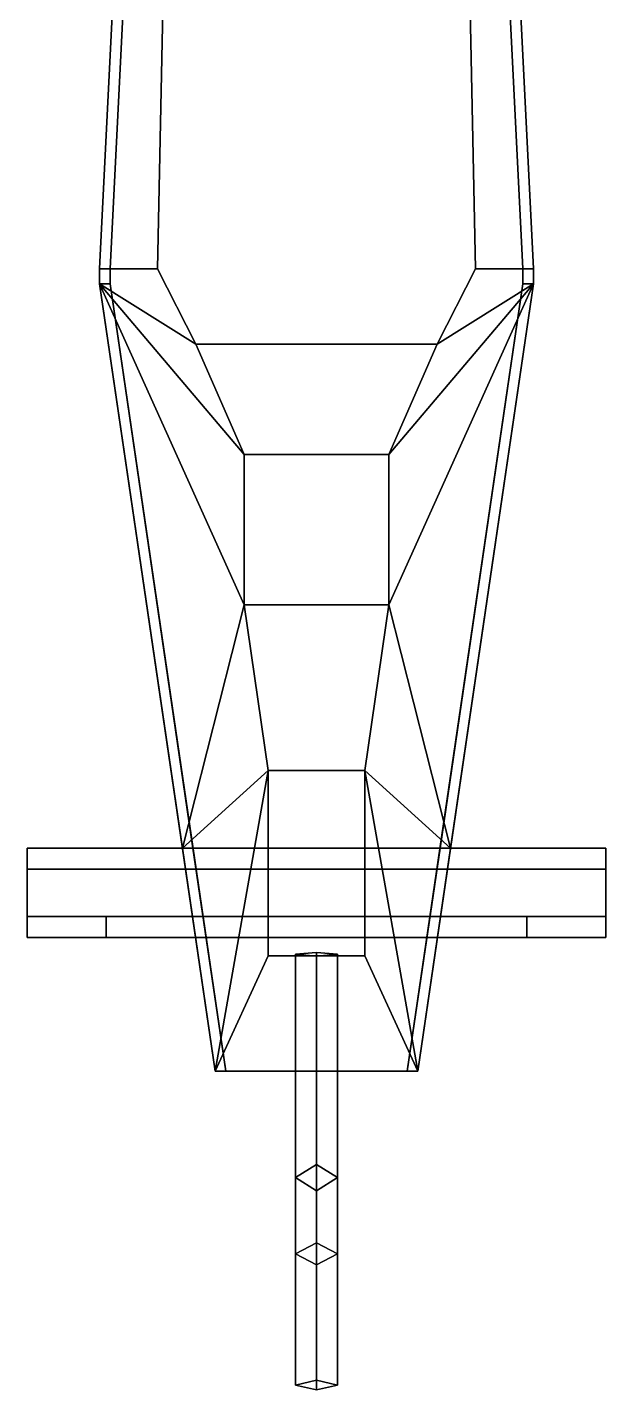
# Model space of a CAD drawing. Header units: millimetres. Extents: x -0.9 to 1, y -3.8 to 11.6.
# Drawn here: x -0.55 to 0.55, y -3.77 to -1.18 of the extents above; entities that cross this region are included whole.
import ezdxf

# ---------------------------------------------------------------- set-up
doc = ezdxf.new("R2010")
doc.units = ezdxf.units.MM

msp = doc.modelspace()

# ---------------------------------------------------------------- linework, layer by layer
for points in [[(-0.33, 0.0095, 0.7706), (-0.4125, -1.6393, 0.3813), (-0.4125, -1.6393, 0.4013), (-0.33, 0.0095, 0.7906)], [(-0.33, 0.0095, 0.4817), (-0.4125, -1.6393, 0.1928), (-0.4125, -1.6393, 0.2128), (-0.33, 0.0095, 0.5017)], [(-0.33, 0.0095, 0.5017), (-0.4125, -1.6393, 0.2128), (-0.3925, -1.6393, 0.2128), (-0.31, 0.0095, 0.5017)], [(-0.31, 0.0095, 0.7706), (-0.3925, -1.6393, 0.3813), (-0.4125, -1.6393, 0.3813), (-0.33, 0.0095, 0.7706)], [(-0.4125, -1.6393, 0.4013), (-0.3025, -1.6393, 0.4013), (-0.275, -0.3145, 0.7141), (-0.33, 0.0095, 0.7906)], [(-0.3025, -1.6393, 0.1928), (-0.4125, -1.6393, 0.1928), (-0.33, 0.0095, 0.4817), (-0.275, -0.3145, 0.4249)], [(-0.31, 0.0095, 0.5017), (-0.3925, -1.6393, 0.2128), (-0.3925, -1.6393, 0.3813), (-0.31, 0.0095, 0.7706)], [(0.33, 0.0095, 0.7906), (0.275, -0.3145, 0.7141), (0.3025, -1.6393, 0.4013), (0.4125, -1.6393, 0.4013)], [(0.275, -0.3145, 0.4249), (0.33, 0.0095, 0.4817), (0.4125, -1.6393, 0.1928), (0.3025, -1.6393, 0.1928)], [(0.31, 0.0095, 0.7706), (0.33, 0.0095, 0.7706), (0.4125, -1.6393, 0.3813), (0.3925, -1.6393, 0.3813)], [(0.33, 0.0095, 0.5017), (0.31, 0.0095, 0.5017), (0.3925, -1.6393, 0.2128), (0.4125, -1.6393, 0.2128)], [(0.31, 0.0095, 0.5017), (0.31, 0.0095, 0.7706), (0.3925, -1.6393, 0.3813), (0.3925, -1.6393, 0.2128)], [(0.33, 0.0095, 0.7706), (0.33, 0.0095, 0.7906), (0.4125, -1.6393, 0.4013), (0.4125, -1.6393, 0.3813)], [(0.33, 0.0095, 0.4817), (0.33, 0.0095, 0.5017), (0.4125, -1.6393, 0.2128), (0.4125, -1.6393, 0.1928)], [(-0.3025, -1.6393, 0.4013), (-0.3025, -1.6393, 0.1928), (-0.275, -0.3145, 0.4249), (-0.275, -0.3145, 0.7141)], [(0.275, -0.3145, 0.7141), (0.275, -0.3145, 0.4249), (0.3025, -1.6393, 0.1928), (0.3025, -1.6393, 0.4013)], [(-0.4125, -1.6393, 0.3813), (-0.4125, -1.6679, 0.3746), (-0.4125, -1.6679, 0.3946), (-0.4125, -1.6393, 0.4013)], [(-0.4125, -1.6393, 0.1928), (-0.4125, -1.6679, 0.1878), (-0.4125, -1.6679, 0.2078), (-0.4125, -1.6393, 0.2128)], [(-0.4125, -1.6393, 0.2128), (-0.4125, -1.6679, 0.2078), (-0.3925, -1.6679, 0.2078), (-0.3925, -1.6393, 0.2128)], [(-0.3925, -1.6393, 0.3813), (-0.3925, -1.6679, 0.3746), (-0.4125, -1.6679, 0.3746), (-0.4125, -1.6393, 0.3813)], [(-0.4125, -1.6393, 0.4013), (-0.4125, -1.6679, 0.3946), (-0.2292, -1.7823, 0.3676), (-0.3025, -1.6393, 0.4013)], [(-0.2292, -1.7823, 0.1678), (-0.4125, -1.6679, 0.1878), (-0.4125, -1.6393, 0.1928), (-0.3025, -1.6393, 0.1928)], [(-0.3925, -1.6393, 0.2128), (-0.3925, -1.6679, 0.2078), (-0.3925, -1.6679, 0.3746), (-0.3925, -1.6393, 0.3813)], [(-0.2292, -1.7823, 0.3676), (-0.2292, -1.7823, 0.1678), (-0.3025, -1.6393, 0.1928), (-0.3025, -1.6393, 0.4013)], [(0.3025, -1.6393, 0.4013), (0.3025, -1.6393, 0.1928), (0.2292, -1.7823, 0.1678), (0.2292, -1.7823, 0.3676)], [(0.4125, -1.6393, 0.4013), (0.3025, -1.6393, 0.4013), (0.2292, -1.7823, 0.3676), (0.4125, -1.6679, 0.3946)], [(0.3025, -1.6393, 0.1928), (0.4125, -1.6393, 0.1928), (0.4125, -1.6679, 0.1878), (0.2292, -1.7823, 0.1678)], [(0.3925, -1.6393, 0.3813), (0.4125, -1.6393, 0.3813), (0.4125, -1.6679, 0.3746), (0.3925, -1.6679, 0.3746)], [(0.4125, -1.6393, 0.2128), (0.3925, -1.6393, 0.2128), (0.3925, -1.6679, 0.2078), (0.4125, -1.6679, 0.2078)], [(0.3925, -1.6393, 0.2128), (0.3925, -1.6393, 0.3813), (0.3925, -1.6679, 0.3746), (0.3925, -1.6679, 0.2078)], [(0.4125, -1.6393, 0.3813), (0.4125, -1.6393, 0.4013), (0.4125, -1.6679, 0.3946), (0.4125, -1.6679, 0.3746)], [(0.4125, -1.6393, 0.1928), (0.4125, -1.6393, 0.2128), (0.4125, -1.6679, 0.2078), (0.4125, -1.6679, 0.1878)], [(-0.4125, -1.6679, 0.3746), (-0.1925, -3.1643, 0.0213), (-0.1925, -3.1643, 0.0413), (-0.4125, -1.6679, 0.3946)], [(-0.4125, -1.6679, 0.1878), (-0.2549, -2.74), (-0.2549, -2.74, 0.02), (-0.4125, -1.6679, 0.2078)], [(-0.4125, -1.6679, 0.2078), (-0.2549, -2.74, 0.02), (-0.2349, -2.74, 0.02), (-0.3925, -1.6679, 0.2078)], [(-0.3925, -1.6679, 0.3746), (-0.1725, -3.1643, 0.0213), (-0.1925, -3.1643, 0.0213), (-0.4125, -1.6679, 0.3746)], [(-0.4125, -1.6679, 0.3946), (-0.1375, -1.992, 0.3181), (-0.2292, -1.7823, 0.3676)], [(-0.4125, -1.6679, 0.3946), (-0.1925, -3.1643, 0.0413), (-0.0917, -2.5924, 0.1763), (-0.1375, -2.2779, 0.2506)], [(-0.4125, -1.6679, 0.3946), (-0.1375, -2.2779, 0.2506), (-0.1375, -1.992, 0.3181), (-0.4125, -1.6679, 0.3946)], [(-0.2292, -1.7823, 0.1678), (-0.1375, -1.992, 0.131), (-0.4125, -1.6679, 0.1878)], [(-0.1375, -2.2779, 0.081), (-0.2549, -2.74), (-0.4125, -1.6679, 0.1878), (-0.1375, -1.992, 0.131)], [(-0.3925, -1.6679, 0.2078), (-0.2349, -2.74, 0.02), (-0.1725, -3.1643, 0.0213), (-0.3925, -1.6679, 0.3746)], [(0.1375, -2.2779, 0.2506), (0.0917, -2.5924, 0.1763), (0.1925, -3.1643, 0.0413), (0.4125, -1.6679, 0.3946)], [(0.4125, -1.6679, 0.3946), (0.1375, -1.992, 0.3181), (0.1375, -2.2779, 0.2506), (0.4125, -1.6679, 0.3946)], [(0.4125, -1.6679, 0.3946), (0.4125, -1.6679, 0.3946), (0.2292, -1.7823, 0.3676), (0.1375, -1.992, 0.3181)], [(0.4125, -1.6679, 0.1878), (0.4125, -1.6679, 0.1878), (0.1375, -1.992, 0.131), (0.2292, -1.7823, 0.1678)], [(0.1375, -1.992, 0.131), (0.4125, -1.6679, 0.1878), (0.2549, -2.74), (0.1375, -2.2779, 0.081)], [(0.3925, -1.6679, 0.3746), (0.4125, -1.6679, 0.3746), (0.1925, -3.1643, 0.0213), (0.1725, -3.1643, 0.0213)], [(0.3925, -1.6679, 0.2078), (0.3925, -1.6679, 0.3746), (0.1725, -3.1643, 0.0213), (0.2349, -2.74, 0.02)], [(0.4125, -1.6679, 0.3746), (0.4125, -1.6679, 0.3946), (0.1925, -3.1643, 0.0413), (0.1925, -3.1643, 0.0213)], [(0.4125, -1.6679, 0.2078), (0.3925, -1.6679, 0.2078), (0.2349, -2.74, 0.02), (0.2549, -2.74, 0.02)], [(0.4125, -1.6679, 0.1878), (0.4125, -1.6679, 0.2078), (0.2549, -2.74, 0.02), (0.2549, -2.74)], [(0.2292, -1.7823, 0.3676), (0.2292, -1.7823, 0.1678), (-0.2292, -1.7823, 0.1678), (-0.2292, -1.7823, 0.3676)], [(0.1375, -1.992, 0.3181), (0.2292, -1.7823, 0.3676), (-0.2292, -1.7823, 0.3676), (-0.1375, -1.992, 0.3181)], [(0.2292, -1.7823, 0.1678), (0.1375, -1.992, 0.131), (-0.1375, -1.992, 0.131), (-0.2292, -1.7823, 0.1678)], [(-0.1375, -1.992, 0.3181), (-0.1375, -1.992, 0.131), (0.1375, -1.992, 0.131), (0.1375, -1.992, 0.3181)], [(-0.1375, -2.2779, 0.2506), (-0.1375, -2.2779, 0.081), (-0.1375, -1.992, 0.131), (-0.1375, -1.992, 0.3181)], [(0.1375, -1.992, 0.3181), (0.1375, -1.992, 0.131), (0.1375, -2.2779, 0.081), (0.1375, -2.2779, 0.2506)], [(-0.1375, -2.2779, 0.081), (-0.0917, -2.5924, 0.0259), (-0.2549, -2.74)], [(0.1375, -2.2779, 0.2506), (0.1375, -2.2779, 0.081), (-0.1375, -2.2779, 0.081), (-0.1375, -2.2779, 0.2506)], [(-0.1375, -2.2779, 0.2506), (-0.0917, -2.5924, 0.1763), (0.0917, -2.5924, 0.1763), (0.1375, -2.2779, 0.2506)], [(0.1375, -2.2779, 0.081), (0.0917, -2.5924, 0.0259), (-0.0917, -2.5924, 0.0259), (-0.1375, -2.2779, 0.081)], [(0.2549, -2.74), (0.2549, -2.74), (0.0917, -2.5924, 0.0259), (0.1375, -2.2779, 0.081)], [(-0.0917, -2.5924, 0.0259), (-0.0917, -2.74), (-0.2549, -2.74)], [(-0.1925, -3.1643, 0.0413), (-0.0917, -2.9451, 0.0931), (-0.0917, -2.5924, 0.1763)], [(-0.0917, -2.9451, 0.0931), (-0.0917, -2.74), (-0.0917, -2.5924, 0.0259), (-0.0917, -2.5924, 0.1763)], [(-0.0917, -2.5924, 0.1763), (-0.0917, -2.5924, 0.0259), (0.0917, -2.5924, 0.0259), (0.0917, -2.5924, 0.1763)], [(0.0917, -2.5924, 0.1763), (0.0917, -2.5924, 0.0259), (0.0917, -2.74), (0.0917, -2.9451, 0.0931)], [(0.1925, -3.1643, 0.0413), (0.0917, -2.5924, 0.1763), (0.0917, -2.9451, 0.0931), (0.1925, -3.1643, 0.0413)], [(0.2549, -2.74), (0.2549, -2.74), (0.0917, -2.74), (0.0917, -2.5924, 0.0259)], [(-0.55, -2.87, -0.33), (-0.55, -2.91, -0.33), (-0.55, -2.78), (-0.55, -2.74)], [(0.55, -2.74), (0.55, -2.87, -0.33), (-0.55, -2.87, -0.33), (-0.55, -2.74)], [(-0.55, -2.74), (-0.55, -2.78), (0.55, -2.78), (0.55, -2.74)], [(-0.2549, -2.74), (-0.1925, -3.1643), (-0.1925, -3.1643, 0.02), (-0.2549, -2.74, 0.02)], [(-0.2549, -2.74, 0.02), (-0.1925, -3.1643, 0.02), (-0.1725, -3.1643, 0.02), (-0.2349, -2.74, 0.02)], [(-0.0917, -2.74), (-0.0917, -2.9451), (-0.1925, -3.1643), (-0.2549, -2.74)], [(-0.2349, -2.74, 0.02), (-0.1725, -3.1643, 0.02), (-0.1725, -3.1643, 0.0213), (-0.2349, -2.74, 0.02)], [(-0.0917, -2.9451, 0.0931), (-0.0917, -2.9451), (-0.0917, -2.74)], [(0.0917, -2.74), (0.0917, -2.74), (0.0917, -2.9451), (0.0917, -2.9451, 0.0931)], [(0.2549, -2.74), (0.1925, -3.1643), (0.0917, -2.9451), (0.0917, -2.74)], [(0.2549, -2.74, 0.02), (0.2349, -2.74, 0.02), (0.1725, -3.1643, 0.02), (0.1925, -3.1643, 0.02)], [(0.2349, -2.74, 0.02), (0.2349, -2.74, 0.02), (0.1725, -3.1643, 0.0213), (0.1725, -3.1643, 0.02)], [(0.2549, -2.74), (0.2549, -2.74, 0.02), (0.1925, -3.1643, 0.02), (0.1925, -3.1643)], [(0.55, -2.78), (0.55, -2.91, -0.33), (0.55, -2.87, -0.33), (0.55, -2.74)], [(-0.55, -2.78), (-0.55, -2.91, -0.33), (0.55, -2.91, -0.33), (0.55, -2.78)], [(0.55, -2.87, -0.33), (0.55, -2.91, -0.33), (-0.55, -2.91, -0.33), (-0.55, -2.87, -0.33)], [(-0.4, -2.87, -0.4), (-0.4, -2.91, -0.4), (-0.55, -2.91, -0.33), (-0.55, -2.87, -0.33)], [(0.55, -2.87, -0.33), (0.4, -2.87, -0.4), (-0.4, -2.87, -0.4), (-0.55, -2.87, -0.33)], [(-0.55, -2.87, -0.33), (-0.55, -2.91, -0.33), (0.55, -2.91, -0.33), (0.55, -2.87, -0.33)], [(0.4, -2.87, -0.4), (0.4, -2.91, -0.4), (-0.4, -2.91, -0.4), (-0.4, -2.87, -0.4)], [(0.55, -2.91, -0.33), (0.4, -2.91, -0.4), (0.4, -2.87, -0.4), (0.55, -2.87, -0.33)], [(-0.55, -2.91, -0.33), (-0.4, -2.91, -0.4), (0.4, -2.91, -0.4), (0.55, -2.91, -0.33)], [(0.1925, -3.1643, 0.0413), (0.0917, -2.9451, 0.0931), (-0.0917, -2.9451, 0.0931), (-0.1925, -3.1643, 0.0413)], [(0.0917, -2.9451), (0.1925, -3.1643), (-0.1925, -3.1643), (-0.0917, -2.9451)], [(0.0917, -2.9451, 0.0931), (0.0917, -2.9451), (-0.0917, -2.9451), (-0.0917, -2.9451, 0.0931)], [(0, -2.9384, 0.1563), (-0.04, -2.9419, 0.1164), (-0.04, -3.3664, 0.1536), (0, -3.3413, 0.1915)], [(0.04, -2.9419, 0.1164), (0, -2.9454, 0.0766), (-0.04, -2.9419, 0.1164), (0, -2.9384, 0.1563)], [(-0.04, -2.9419, 0.1164), (0, -2.9454, 0.0766), (0, -3.3916, 0.1156), (-0.04, -3.3664, 0.1536)], [(0.04, -2.9419, 0.1164), (0, -2.9384, 0.1563), (0, -3.3413, 0.1915), (0.04, -3.3664, 0.1536)], [(0, -2.9454, 0.0766), (0.04, -2.9419, 0.1164), (0.04, -3.3664, 0.1536), (0, -3.3916, 0.1156)], [(0.1725, -3.1643, 0.0213), (0.1925, -3.1643, 0.0413), (-0.1925, -3.1643, 0.0413), (-0.1725, -3.1643, 0.0213)], [(-0.1725, -3.1643, 0.0213), (-0.1925, -3.1643, 0.0413), (-0.1925, -3.1643, 0.0413), (-0.1925, -3.1643, 0.0213)], [(0.1925, -3.1643), (0.1725, -3.1643, 0.02), (-0.1725, -3.1643, 0.02), (-0.1925, -3.1643)], [(-0.1925, -3.1643), (-0.1725, -3.1643, 0.02), (-0.1725, -3.1643, 0.02), (-0.1925, -3.1643, 0.02)], [(0.1925, -3.1643, 0.0213), (0.1925, -3.1643, 0.0413), (0.1925, -3.1643, 0.0413), (0.1725, -3.1643, 0.0213)], [(0.1925, -3.1643), (0.1925, -3.1643, 0.02), (0.1925, -3.1643, 0.02), (0.1725, -3.1643, 0.02)], [(-0.04, -3.5116, 0.4265), (0, -3.4907, 0.4724), (0, -3.3413, 0.1915), (-0.04, -3.3664, 0.1536)], [(0, -3.5325, 0.3807), (-0.04, -3.5116, 0.4265), (-0.04, -3.3664, 0.1536), (0, -3.3916, 0.1156)], [(0, -3.4907, 0.4724), (0.04, -3.5116, 0.4265), (0.04, -3.3664, 0.1536), (0, -3.3413, 0.1915)], [(0.04, -3.5116, 0.4265), (0, -3.5325, 0.3807), (0, -3.3916, 0.1156), (0.04, -3.3664, 0.1536)], [(0, -3.4907, 0.4724), (-0.04, -3.5116, 0.4265), (-0.04, -3.7608, 0.369), (0, -3.7698, 0.408)], [(0.04, -3.5116, 0.4265), (0, -3.4907, 0.4724), (0, -3.7698, 0.408), (0.04, -3.7608, 0.369)], [(-0.04, -3.5116, 0.4265), (0, -3.5325, 0.3807), (0, -3.7518, 0.33), (-0.04, -3.7608, 0.369)], [(0, -3.5325, 0.3807), (0.04, -3.5116, 0.4265), (0.04, -3.7608, 0.369), (0, -3.7518, 0.33)], [(0, -3.7698, 0.408), (-0.04, -3.7608, 0.369), (0, -3.7518, 0.33), (0.04, -3.7608, 0.369)]]:
    msp.add_3dface(points)

doc.saveas('drawing.dxf')
